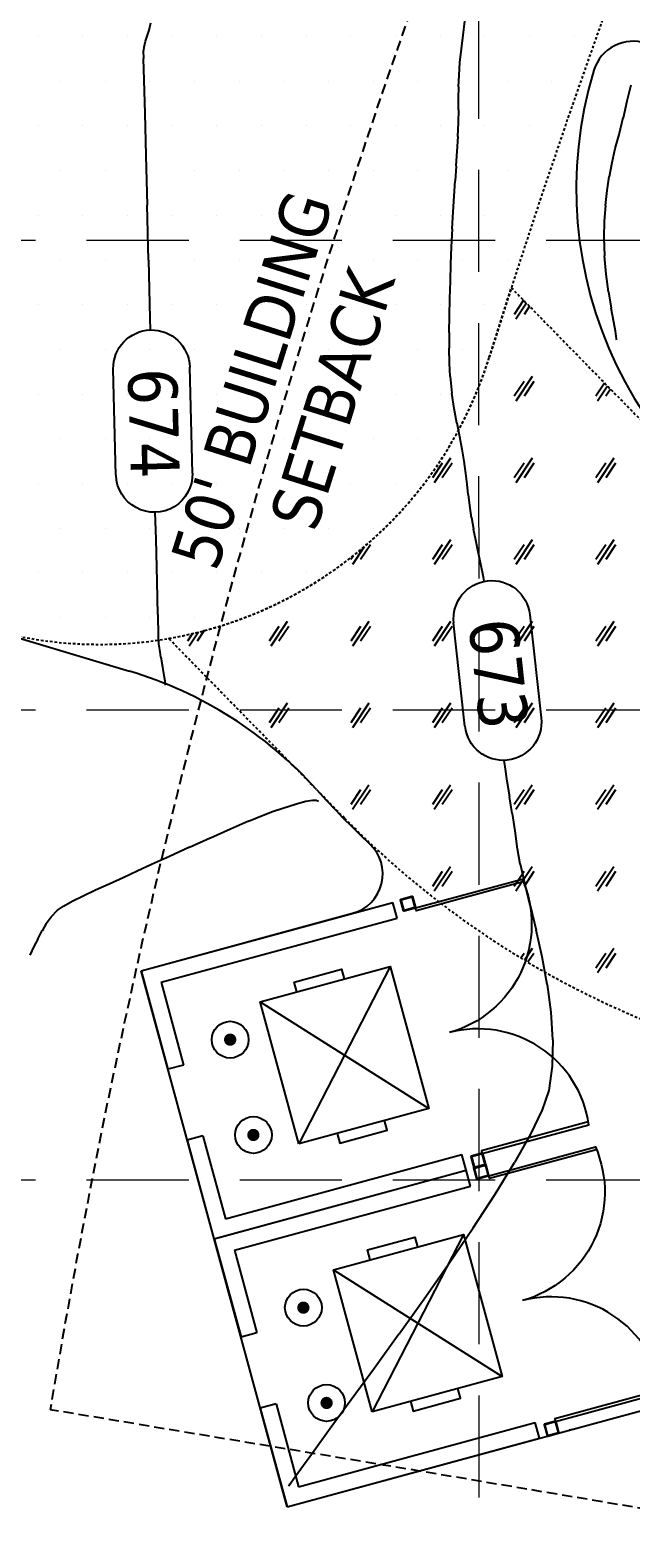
# Model space of a CAD drawing. Header units: inches. Extents: x 6967 to 7890, y 13663 to 15138.
# Drawn here: x 7153.8 to 7183.2, y 14130 to 14203.8 of the extents above; entities that cross this region are included whole.
import ezdxf

# ---------------------------------------------------------------- set-up
doc = ezdxf.new("R2010")
doc.units = ezdxf.units.IN
doc.header["$MEASUREMENT"] = 0
for name, pattern in [('DASHED', [0.75, 0.5, -0.25]), ('DASHED2', [0.375, 0.25, -0.125]), ('HIDDEN', [0.375, 0.25, -0.125]), ('XGWI003AR$0$HIDDEN2', [0.1875, 0.125, -0.0625]), ('xGWI003pt$0$HIDDEN2', [0.1875, 0.125, -0.0625]), ('xGWI003pt$0$PHANTOM2', [1.25, 0.625, -0.125, 0.125, -0.125, 0.125, -0.125])]:
    doc.linetypes.add(name, pattern=pattern)
for name, color, linetype in [('C-SITE-BLDG-STBK-N', 7, 'DASHED'), ('C-SITE-LSCP-STBK-N', 2, 'HIDDEN'), ('C-SITE-STBK-LSCP-N', 7, 'DASHED2'), ('GRID', 254, 'HIDDEN'), ('PC', 35, 'Continuous'), ('XGWI003AR$0$C-ESMT-ACCS-HTCH-N', 11, 'Continuous'), ('XGWI003AR$0$C-ESMT-ACCS-N', 2, 'XGWI003AR$0$HIDDEN2'), ('XGWI003AR$0$C-PKNG-CURB-FACE-N', 4, 'Continuous'), ('XGWI003AR$0$C-PKNG-FIRE-HTCH-N', 2, 'Continuous'), ('XGWI003AR$0$C-PKNG-FIRE-N', 2, 'XGWI003AR$0$HIDDEN2'), ('XGWI003AR$0$G', 7, 'Continuous'), ('xGWI003pt$0$C-BNDY-E', 3, 'xGWI003pt$0$PHANTOM2'), ('xGWI003pt$0$C-ESMT-ELEC', 14, 'xGWI003pt$0$HIDDEN2')]:
    doc.layers.add(name, color=color, linetype=linetype)
doc.styles.add('L100', font='TAHOMA.TTF', dxfattribs={"height": 4})
doc.styles.add('L50', font='TAHOMA.TTF', dxfattribs={"height": 2})

msp = doc.modelspace()

# ---------------------------------------------------------------- linework, layer by layer
at = {"layer": 'C-SITE-BLDG-STBK-N'}
msp.add_line((7154.806, 14136.212), (7154.806, 14136.212), dxfattribs=at)
for centre, radius, start, end in [((7559.18, 14068.524), 410, 153.27169, 170.49731), ((6024.673, 7268.021), 6960.55, 76.3001427, 80.6559403)]:
    msp.add_arc(centre, radius, start, end, dxfattribs=at)
at = {"layer": 'C-SITE-LSCP-STBK-N', "color": 253}
msp.add_arc((7558.063, 14069.084), 443.751, 153.27139, 170.57301, dxfattribs=at)
at = {"layer": 'defpoints'}
msp.add_arc((7180.738, 14133.28), 2, 95.18908, 105.18908, dxfattribs=at)
at = {"layer": 'GRID', "color": 252, "linetype": 'HIDDEN', "lineweight": 0, "ltscale": 20}
for p, q in [((7175.876, 13779.416), (7175.641, 15112.67)), ((6991.593, 14193.479), (7865.68, 14193.479)), ((6991.593, 14170.477), (7865.68, 14170.477)), ((6991.593, 14147.475), (7865.68, 14147.475))]:
    msp.add_line(p, q, dxfattribs=at)
at = {"layer": 'PC', "color": 25, "extrusion": (0.9749, -0.222645, 0), "elevation": 3817.55}
msp.add_lwpolyline([(15441.297, 674), (15441.656, 674)], dxfattribs=at)
at = {"layer": 'PC', "color": 25, "extrusion": (0.993572, -0.113198, 0), "elevation": 5521.101}
msp.add_lwpolyline([(14924.407, 673), (14925.105, 673)], dxfattribs=at)
at = {"layer": 'PC', "color": 25}
for points, elevation in [([(7159.44, 14203.062), (7159.483, 14203.219)], 674), ([(7159.388, 14202.363), (7159.381, 14202.763)], 674), ([(7174.869, 14202.163), (7174.948, 14202.845)], 673), ([(7174.809, 14200.982), (7174.826, 14201.552)], 673), ([(7159.503, 14197.61), (7159.451, 14199.685)], 674), ([(7182.664, 14198.642), (7182.872, 14199.47)], 673), ([(7174.738, 14197.819), (7174.778, 14198.546)], 673), ([(7182.48, 14197.953), (7182.664, 14198.642)], 673), ([(7174.542, 14194.851), (7174.591, 14195.631)], 673), ([(7174.498, 14194.022), (7174.542, 14194.851)], 673), ([(7181.93, 14193.58), (7181.953, 14194.401)], 673), ([(7159.706, 14189.661), (7159.633, 14192.497)], 674), ([(7174.404, 14191.461), (7174.433, 14192.305)], 673), ([(7182.153, 14190.943), (7182.037, 14191.811)], 673), ([(7174.357, 14189.774), (7174.377, 14190.612)], 673), ([(7174.346, 14188.958), (7174.357, 14189.774)], 673), ([(7182.484, 14189.019), (7182.406, 14189.458)], 673), ([(7182.525, 14188.769), (7182.484, 14189.019)], 673), ([(7182.541, 14188.646), (7182.525, 14188.769)], 673), ([(7174.486, 14185.986), (7174.403, 14186.793)], 673), ([(7175.351, 14180.488), (7175.284, 14181.017)], 673), ([(7159.99, 14178.833), (7159.955, 14180.15)], 674), ([(7175.772, 14178.209), (7175.651, 14178.779)], 673), ([(7176.025, 14176.971), (7175.898, 14177.611)], 673), ([(7160.157, 14173.51), (7160.13, 14173.698)], 674), ([(7160.387, 14172.152), (7160.317, 14172.569)], 674), ([(7160.457, 14171.737), (7160.433, 14171.88)], 674), ([(7160.466, 14171.682), (7160.457, 14171.737)], 674), ([(7177.083, 14167.695), (7177.04, 14168.006)], 673), ([(7165.698, 14165.505), (7166.247, 14165.688)], 674), ([(7166.81, 14165.868), (7167.323, 14166.007)], 674), ([(7167.834, 14166.057), (7167.914, 14166.026)], 674), ([(7164.518, 14165.034), (7165.229, 14165.329)], 674), ([(7165.229, 14165.329), (7165.698, 14165.505)], 674), ([(7161.631, 14163.763), (7162.65, 14164.219)], 674), ([(7159.071, 14162.594), (7159.773, 14162.918)], 674), ([(7159.773, 14162.918), (7160.649, 14163.319)], 674), ([(7157.031, 14161.662), (7157.696, 14161.966)], 674), ([(7158.385, 14162.278), (7159.071, 14162.594)], 674), ([(7154.856, 14160.346), (7155.171, 14160.665)], 674), ([(7155.171, 14160.665), (7155.461, 14160.87)], 674), ([(7154.426, 14159.665), (7154.624, 14160.021)], 674), ([(7154.045, 14158.925), (7154.212, 14159.253)], 674), ([(7178.897, 14158.385), (7178.611, 14159.685)], 673), ([(7153.826, 14158.47), (7154.045, 14158.925)], 674), ([(7179.148, 14157.036), (7178.897, 14158.385)], 673), ([(7176.597, 14146.775), (7177.548, 14148.32)], 673), ([(7171.892, 14139.923), (7173.124, 14141.648)], 673), ([(7167.645, 14134.111), (7168.525, 14135.312)], 673)]:
    msp.add_lwpolyline(points, dxfattribs=dict(at, elevation=elevation))
at = {"layer": 'PC', "color": 25, "extrusion": (0.950292, -0.311361, 0), "elevation": 2381.266}
msp.add_lwpolyline([(15726.385, 674), (15726.627, 674)], dxfattribs=at)
at = {"layer": 'PC', "color": 25, "extrusion": (0.949181, -0.314729, 0), "elevation": 2325.475}
msp.add_lwpolyline([(15734.973, 674), (15735.295, 674)], dxfattribs=at)
at = {"layer": 'PC', "color": 25, "extrusion": (0.992329, -0.123629, 0), "elevation": 5364.024}
msp.add_lwpolyline([(14980.918, 673), (14981.58, 673)], dxfattribs=at)
at = {"layer": 'PC', "color": 25, "extrusion": (0.988977, -0.148068, 0), "elevation": 4977.496}
msp.add_lwpolyline([(15106.282, 674), (15106.444, 674)], dxfattribs=at)
at = {"layer": 'PC', "color": 25, "extrusion": (0.970165, -0.242445, 0), "elevation": 3502.381}
msp.add_lwpolyline([(15514.943, 674), (15515.085, 674)], dxfattribs=at)
at = {"layer": 'PC', "color": 25, "extrusion": (0.999742, 0.022728, 0), "elevation": 7480.323}
msp.add_lwpolyline([(14034.919, 674), (14035.979, 674)], dxfattribs=at)
at = {"layer": 'PC', "color": 25, "extrusion": (0.997571, -0.069652, 0), "elevation": 6168.237}
msp.add_lwpolyline([(14666.801, 673), (14667.414, 673)], dxfattribs=at)
at = {"layer": 'PC', "color": 25, "extrusion": (0.999706, 0.02426, 0), "elevation": 7501.833}
msp.add_lwpolyline([(14021.814, 674), (14023.433, 674)], dxfattribs=at)
at = {"layer": 'PC', "color": 25, "extrusion": (0.965988, -0.258588, 0), "elevation": 3266.717}
msp.add_lwpolyline([(15574.764, 673), (15575.562, 673)], dxfattribs=at)
at = {"layer": 'PC', "color": 25, "extrusion": (0.99999, -0.004534, 0), "elevation": 7110.351}
msp.add_lwpolyline([(14232.808, 673), (14233.365, 673)], dxfattribs=at)
at = {"layer": 'PC', "color": 25, "extrusion": (0.999997, 0.0023, 0), "elevation": 7207.445}
msp.add_lwpolyline([(14183.315, 673), (14183.887, 673)], dxfattribs=at)
at = {"layer": 'PC', "color": 25, "extrusion": (0.974636, -0.223798, 0), "elevation": 3822.877}
msp.add_lwpolyline([(15446.819, 673), (15447.664, 673)], dxfattribs=at)
at = {"layer": 'PC', "color": 25, "extrusion": (0.999958, -0.009189, 0), "elevation": 7044.028}
msp.add_lwpolyline([(14264.563, 673), (14265.18, 673)], dxfattribs=at)
at = {"layer": 'PC', "color": 25, "extrusion": (0.999421, -0.034017, 0), "elevation": 6687.629}
msp.add_lwpolyline([(14434.396, 673), (14435.086, 673)], dxfattribs=at)
at = {"layer": 'PC', "color": 25, "extrusion": (0.999679, 0.025331, 0), "elevation": 7516.851}
msp.add_lwpolyline([(14009.263, 674), (14011.693, 674)], dxfattribs=at)
at = {"layer": 'PC', "color": 25, "extrusion": (0.99791, -0.06462, 0), "elevation": 6242.273}
msp.add_lwpolyline([(14631.059, 673), (14631.779, 673)], dxfattribs=at)
at = {"layer": 'PC', "color": 25, "extrusion": (0.973824, -0.227305, 0), "elevation": 3767.204}
msp.add_lwpolyline([(15458.218, 673), (15458.915, 673)], dxfattribs=at)
at = {"layer": 'PC', "color": 25, "extrusion": (0.997617, -0.068993, 0), "elevation": 6178.1}
msp.add_lwpolyline([(14657.546, 673), (14658.272, 673)], dxfattribs=at)
at = {"layer": 'PC', "color": 25, "extrusion": (0.988693, -0.149951, 0), "elevation": 4972.186}
msp.add_lwpolyline([(15112.35, 673), (15113.055, 673)], dxfattribs=at)
at = {"layer": 'PC', "color": 25, "extrusion": (0.981675, -0.190562, 0), "elevation": 4345.248}
msp.add_lwpolyline([(15305.094, 673), (15305.789, 673)], dxfattribs=at)
at = {"layer": 'PC', "color": 25, "extrusion": (0.997676, -0.06813, 0), "elevation": 6190.776}
msp.add_lwpolyline([(14651.45, 673), (14652.196, 673)], dxfattribs=at)
at = {"layer": 'PC', "color": 25, "extrusion": (0.994167, -0.107851, 0), "elevation": 5609.143}
msp.add_lwpolyline([(14886.958, 673), (14887.688, 673)], dxfattribs=at)
at = {"layer": 'PC', "color": 25, "extrusion": (0.999672, 0.025595, 0), "elevation": 7520.539}
msp.add_lwpolyline([(14004.599, 674), (14007.283, 674)], dxfattribs=at)
at = {"layer": 'PC', "color": 25, "extrusion": (0.997777, -0.066646, 0), "elevation": 6219.99}
msp.add_lwpolyline([(14641.489, 673), (14642.258, 673)], dxfattribs=at)
at = {"layer": 'PC', "color": 25, "extrusion": (0.999176, -0.040582, 0), "elevation": 6592.568}
msp.add_lwpolyline([(14472.591, 673), (14473.484, 673)], dxfattribs=at)
at = {"layer": 'PC', "color": 25, "extrusion": (0.999392, -0.034866, 0), "elevation": 6675.241}
msp.add_lwpolyline([(14433.82, 673), (14434.646, 673)], dxfattribs=at)
at = {"layer": 'PC', "color": 25, "extrusion": (0.999567, 0.029424, 0), "elevation": 7596.456}
msp.add_lwpolyline([(13975.236, 673), (13976.112, 673)], dxfattribs=at)
at = {"layer": 'PC', "color": 25, "extrusion": (0.995871, 0.09078, 0), "elevation": 8440.714}
msp.add_lwpolyline([(13481.228, 673), (13482.126, 673)], dxfattribs=at)
at = {"layer": 'PC', "color": 25, "extrusion": (0.999516, -0.031113, 0), "elevation": 6729.392}
msp.add_lwpolyline([(14406.958, 673), (14407.807, 673)], dxfattribs=at)
at = {"layer": 'PC', "color": 25, "extrusion": (0.987057, 0.16037, 0), "elevation": 9365}
msp.add_lwpolyline([(12854.655, 673), (12855.464, 673)], dxfattribs=at)
at = {"layer": 'PC', "color": 25, "extrusion": (0.984446, 0.17569, 0), "elevation": 9563.63}
msp.add_lwpolyline([(12706.874, 673), (12707.571, 673)], dxfattribs=at)
at = {"layer": 'PC', "color": 25, "extrusion": (0.999663, 0.025954, 0), "elevation": 7525.578}
msp.add_lwpolyline([(13998.47, 674), (13999.056, 674)], dxfattribs=at)
at = {"layer": 'PC', "color": 25, "extrusion": (0.999997, 0.002362, 0), "elevation": 7207.847}
msp.add_lwpolyline([(14171.192, 673), (14171.97, 673)], dxfattribs=at)
at = {"layer": 'PC', "color": 25, "extrusion": (0.996541, 0.083101, 0), "elevation": 8336.79}
msp.add_lwpolyline([(13542.643, 673), (13542.691, 673)], dxfattribs=at)
at = {"layer": 'PC', "color": 25, "extrusion": (0.999699, 0.024528, 0), "elevation": 7520.193}
msp.add_lwpolyline([(14007.215, 673), (14007.942, 673)], dxfattribs=at)
at = {"layer": 'PC', "color": 25, "linetype": 'Continuous', "extrusion": (0.999659, 0.026102, 0)}
for points, elevation in [([(13990.304, 674), (13995.491, 674)], 7525.767), ([(13995.491, 674), (13990.304, 674)], 7529.509)]:
    msp.add_lwpolyline(points, dxfattribs=dict(at, elevation=elevation))
at = {"layer": 'PC', "color": 25, "extrusion": (0.99843, 0.056015, 0), "elevation": 7957.807}
msp.add_lwpolyline([(13762.647, 673), (13763.31, 673)], dxfattribs=at)
at = {"layer": 'PC', "color": 25, "extrusion": (0.989099, 0.147253, 0), "elevation": 9185.201}
msp.add_lwpolyline([(12974.114, 673), (12974.881, 673)], dxfattribs=at)
at = {"layer": 'PC', "color": 25, "extrusion": (0.983866, 0.178905, 0), "elevation": 9596.653}
msp.add_lwpolyline([(12672.075, 673), (12672.797, 673)], dxfattribs=at)
at = {"layer": 'PC', "color": 25, "extrusion": (0.980777, 0.195133, 0), "elevation": 9804.678}
msp.add_lwpolyline([(12511.138, 673), (12511.816, 673)], dxfattribs=at)
at = {"layer": 'PC', "color": 25, "extrusion": (0.981221, 0.192889, 0), "elevation": 9776.03}
msp.add_lwpolyline([(12532.904, 673), (12533.535, 673)], dxfattribs=at)
at = {"layer": 'PC', "color": 25, "extrusion": (0.985838, 0.167698, 0), "elevation": 9451.874}
msp.add_lwpolyline([(12778.561, 673), (12779.144, 673)], dxfattribs=at)
at = {"layer": 'PC', "color": 25, "extrusion": (0.990827, 0.135133, 0), "elevation": 9025.815}
msp.add_lwpolyline([(13082.361, 673), (13082.974, 673)], dxfattribs=at)
at = {"layer": 'PC', "color": 25, "extrusion": (0.992987, 0.118221, 0), "elevation": 8801.459}
msp.add_lwpolyline([(13233.809, 673), (13234.343, 673)], dxfattribs=at)
at = {"layer": 'PC', "color": 25, "extrusion": (0.993462, 0.114167, 0), "elevation": 8747.371}
msp.add_lwpolyline([(13269.116, 673), (13269.623, 673)], dxfattribs=at)
at = {"layer": 'PC', "color": 25, "extrusion": (0.988856, 0.148877, 0), "elevation": 9206.534}
msp.add_lwpolyline([(12953.6, 673), (12954.213, 673)], dxfattribs=at)
at = {"layer": 'PC', "color": 25, "extrusion": (0.984474, 0.175531, 0), "elevation": 9553.048}
msp.add_lwpolyline([(12699.65, 673), (12700.209, 673)], dxfattribs=at)
at = {"layer": 'PC', "color": 25, "extrusion": (0.980427, 0.196883, 0), "elevation": 9826.766}
msp.add_lwpolyline([(12488.491, 673), (12489.056, 673)], dxfattribs=at)
at = {"layer": 'PC', "color": 25, "extrusion": (0.999645, 0.026633, 0), "elevation": 7535.077}
msp.add_lwpolyline([(13981.038, 674), (13983.11, 674)], dxfattribs=at)
at = {"layer": 'PC', "color": 25, "extrusion": (0.978584, 0.205848, 0), "elevation": 9940.651}
msp.add_lwpolyline([(12396.839, 673), (12397.45, 673)], dxfattribs=at)
at = {"layer": 'PC', "color": 25, "extrusion": (0.999636, 0.026976, 0), "elevation": 7539.867}
msp.add_lwpolyline([(13976.841, 674), (13978.456, 674)], dxfattribs=at)
at = {"layer": 'PC', "color": 25, "extrusion": (0.984072, 0.177771, 0), "elevation": 9581.975}
msp.add_lwpolyline([(12675.267, 673), (12675.472, 673)], dxfattribs=at)
at = {"layer": 'PC', "color": 25, "extrusion": (0.999616, 0.027705, 0), "elevation": 7550.062}
msp.add_lwpolyline([(13970.281, 674), (13971.336, 674)], dxfattribs=at)
at = {"layer": 'PC', "color": 25, "linetype": 'Continuous', "extrusion": (0.994057, 0.108859, 0), "elevation": 8674.973}
msp.add_lwpolyline([(13304.396, 673), (13309.478, 673)], dxfattribs=at)
at = {"layer": 'PC', "color": 25, "linetype": 'Continuous', "elevation": 673}
msp.add_lwpolyline([(7178.297, 14175.136), (7178.85, 14170.084)], dxfattribs=at)
at = {"layer": 'PC', "color": 25, "extrusion": (0.999518, 0.031029, 0), "elevation": 7596.478}
msp.add_lwpolyline([(13944.702, 674), (13945.096, 674)], dxfattribs=at)
at = {"layer": 'PC', "color": 25, "extrusion": (0.983264, 0.182187, 0), "elevation": 9622.553}
msp.add_lwpolyline([(12631.622, 674), (12631.813, 674)], dxfattribs=at)
at = {"layer": 'PC', "color": 25, "extrusion": (0.986328, 0.164792, 0), "elevation": 9397.946}
msp.add_lwpolyline([(12799.333, 674), (12799.611, 674)], dxfattribs=at)
at = {"layer": 'PC', "color": 25, "extrusion": (0.986254, 0.165238, 0), "elevation": 9403.742}
msp.add_lwpolyline([(12794.588, 674), (12795.075, 674)], dxfattribs=at)
at = {"layer": 'PC', "color": 25, "extrusion": (0.986236, 0.165343, 0), "elevation": 9405.101}
msp.add_lwpolyline([(12792.89, 674), (12793.167, 674)], dxfattribs=at)
at = {"layer": 'PC', "color": 25, "extrusion": (0.988749, 0.149587, 0), "elevation": 9215.634}
msp.add_lwpolyline([(12933.97, 673), (12934.69, 673)], dxfattribs=at)
at = {"layer": 'PC', "color": 25, "extrusion": (0.987942, 0.154822, 0), "elevation": 9284.013}
msp.add_lwpolyline([(12884.202, 673), (12884.975, 673)], dxfattribs=at)
at = {"layer": 'PC', "color": 25, "extrusion": (0.305234, -0.952277, 0), "elevation": -11302.276}
msp.add_lwpolyline([(11148.11, 674), (11148.701, 674)], dxfattribs=at)
at = {"layer": 'PC', "color": 25, "extrusion": (0.162816, -0.986656, 0), "elevation": -12810.023}
msp.add_lwpolyline([(9378.144, 674), (9378.479, 674)], dxfattribs=at)
at = {"layer": 'PC', "color": 25, "extrusion": (-0.029337, -0.99957, 0), "elevation": -14370.243}
msp.add_lwpolyline([(6748.977, 674), (6749.157, 674)], dxfattribs=at)
at = {"layer": 'PC', "color": 25, "extrusion": (-0.671358, -0.741134, 0), "elevation": -15311.152}
msp.add_lwpolyline([(-4198.087, 674), (-4198.051, 674)], dxfattribs=at)
at = {"layer": 'PC', "color": 25, "extrusion": (0.987947, 0.154791, 0), "elevation": 9283.602}
msp.add_lwpolyline([(12883.677, 673), (12884.498, 673)], dxfattribs=at)
at = {"layer": 'PC', "color": 25, "extrusion": (-0.39617, 0.918177, 0), "elevation": 10167.647}
msp.add_lwpolyline([(-12189.095, 674), (-12190.056, 674)], dxfattribs=at)
at = {"layer": 'PC', "color": 25, "extrusion": (0.988632, 0.150357, 0), "elevation": 9225.716}
msp.add_lwpolyline([(12924.328, 673), (12925.191, 673)], dxfattribs=at)
at = {"layer": 'PC', "color": 25, "extrusion": (-0.40346, 0.914997, 0), "elevation": 10070.373}
msp.add_lwpolyline([(-12268.506, 674), (-12269.583, 674)], dxfattribs=at)
at = {"layer": 'PC', "color": 25, "extrusion": (0.989862, 0.142033, 0), "elevation": 9116.637}
msp.add_lwpolyline([(13000.603, 673), (13001.501, 673)], dxfattribs=at)
at = {"layer": 'PC', "color": 25, "extrusion": (0.412186, -0.9111, 0), "elevation": -9952.683}
msp.add_lwpolyline([(12361.982, 674), (12363.06, 674)], dxfattribs=at)
at = {"layer": 'PC', "color": 25, "extrusion": (0.983317, 0.181903, 0), "elevation": 9634.353}
msp.add_lwpolyline([(12620.973, 673), (12621.727, 673)], dxfattribs=at)
at = {"layer": 'PC', "color": 25, "extrusion": (0.973948, 0.22677, 0), "elevation": 10202.564}
msp.add_lwpolyline([(12165.281, 673), (12166.241, 673)], dxfattribs=at)
at = {"layer": 'PC', "color": 25, "extrusion": (0.412905, -0.910774, 0), "elevation": -9942.899}
msp.add_lwpolyline([(12366.594, 674), (12367.351, 674)], dxfattribs=at)
at = {"layer": 'PC', "color": 25, "extrusion": (0.970927, 0.239375, 0), "elevation": 10359.385}
msp.add_lwpolyline([(12030.896, 673), (12032.021, 673)], dxfattribs=at)
at = {"layer": 'PC', "color": 25, "extrusion": (0.447063, -0.894502, 0), "elevation": -9468.008}
msp.add_lwpolyline([(12731.87, 674), (12732.465, 674)], dxfattribs=at)
at = {"layer": 'PC', "color": 25, "extrusion": (-0.425237, 0.905082, 0), "elevation": 9774.033}
msp.add_lwpolyline([(-12499.086, 674), (-12499.762, 674)], dxfattribs=at)
at = {"layer": 'PC', "color": 25, "extrusion": (0.489285, -0.872124, 0), "elevation": -8848.972}
msp.add_lwpolyline([(13169.152, 674), (13169.639, 674)], dxfattribs=at)
at = {"layer": 'PC', "color": 25, "extrusion": (0.972256, 0.233919, 0), "elevation": 10291.67}
msp.add_lwpolyline([(12087.624, 673), (12088.873, 673)], dxfattribs=at)
at = {"layer": 'PC', "color": 25, "extrusion": (0.814115, -0.580704, 0), "elevation": -2398.099}
msp.add_lwpolyline([(15682.601, 674), (15683, 674)], dxfattribs=at)
at = {"layer": 'PC', "color": 25, "extrusion": (0.887553, -0.460706, 0), "elevation": -173.519}
msp.add_lwpolyline([(15863.073, 674), (15863.538, 674)], dxfattribs=at)
at = {"layer": 'PC', "color": 25, "extrusion": (0.990707, 0.13601, 0), "elevation": 9037.939}
msp.add_lwpolyline([(13047.665, 673), (13049.042, 673)], dxfattribs=at)
at = {"layer": 'PC', "color": 25, "extrusion": (0.997522, 0.070359, 0), "elevation": 8157.519}
msp.add_lwpolyline([(13614.115, 673), (13615.461, 673)], dxfattribs=at)
at = {"layer": 'PC', "color": 25, "extrusion": (0.999785, -0.020726, 0), "elevation": 6884.528}
msp.add_lwpolyline([(14298.801, 673), (14300.088, 673)], dxfattribs=at)
at = {"layer": 'PC', "color": 25, "extrusion": (0.989196, -0.146599, 0), "elevation": 5027.022}
msp.add_lwpolyline([(15051.417, 673), (15052.624, 673)], dxfattribs=at)
at = {"layer": 'PC', "color": 25, "extrusion": (0.946101, -0.323871, 0), "elevation": 2208.909}
msp.add_lwpolyline([(15713.223, 673), (15714.224, 673)], dxfattribs=at)
at = {"layer": 'PC', "color": 25, "extrusion": (0.901159, -0.433488, 0), "elevation": 335.094}
msp.add_lwpolyline([(15862.863, 673), (15864.185, 673)], dxfattribs=at)
at = {"layer": 'PC', "color": 25, "extrusion": (0.871636, -0.490154, 0), "elevation": -678.639}
msp.add_lwpolyline([(15850.288, 673), (15851.882, 673)], dxfattribs=at)
at = {"layer": 'PC', "color": 25, "extrusion": (0.837524, -0.5464, 0), "elevation": -1719.226}
msp.add_lwpolyline([(15767.583, 673), (15769.561, 673)], dxfattribs=at)
at = {"layer": 'PC', "color": 25, "extrusion": (0.827204, -0.561902, 0), "elevation": -2012.548}
msp.add_lwpolyline([(15730.75, 673), (15732.834, 673)], dxfattribs=at)
at = {"layer": 'PC', "color": 25, "extrusion": (0.819525, -0.573043, 0), "elevation": -2225.224}
msp.add_lwpolyline([(15699.946, 673), (15702.077, 673)], dxfattribs=at)
at = {"layer": 'PC', "color": 25, "extrusion": (0.809683, -0.586867, 0), "elevation": -2491.301}
msp.add_lwpolyline([(15655.754, 673), (15657.805, 673)], dxfattribs=at)
at = {"layer": 'PC', "color": 25, "extrusion": (0.806992, -0.590562, 0), "elevation": -2562.836}
msp.add_lwpolyline([(15642.28, 673), (15644.203, 673)], dxfattribs=at)
at = {"layer": 'PC', "color": 25, "extrusion": (0.805817, -0.592164, 0), "elevation": -2593.904}
msp.add_lwpolyline([(15635.423, 673), (15637.158, 673)], dxfattribs=at)
at = {"layer": 'PC', "color": 25, "extrusion": (0.810008, -0.586418, 0), "elevation": -2482.647}
msp.add_lwpolyline([(15651.012, 673), (15651.986, 673)], dxfattribs=at)
at = {"layer": 'PC', "color": 25, "extrusion": (0.81609, -0.577926, 0), "elevation": -2319.034}
msp.add_lwpolyline([(15675.505, 673), (15676.09, 673)], dxfattribs=at)
at = {"layer": 'PC', "color": 25, "extrusion": (0.832072, -0.554668, 0), "elevation": -1875.798}
msp.add_lwpolyline([(15734.255, 673), (15734.387, 673)], dxfattribs=at)
at = {"layer": 'PC', "color": 25, "extrusion": (0.824233, -0.566251, 0), "elevation": -2095.681}
msp.add_lwpolyline([(15706.612, 673), (15706.925, 673)], dxfattribs=at)
at = {"layer": 'PC', "color": 25, "linetype": 'Continuous', "extrusion": (0, 0, -1)}
for centre, radius, start, end in [((-7159.77, 14187.205, -674), 1.871, 358.50432, 178.50432), ((-7159.905, 14182.02, -674), 1.871, 178.50432, 358.50432), ((-7176.433, 14174.932, -673), 1.875, 353.75048, 173.75048), ((-7176.987, 14169.88, -673), 1.875, 173.75048, 353.75048)]:
    msp.add_arc(centre, radius, start, end, dxfattribs=at)
at = {"layer": 'XGWI003AR$0$C-ESMT-ACCS-HTCH-N', "color": 255, "linetype": 'Continuous'}
for p, q in [((7177.99, 14190.527), (7177.529, 14189.837)), ((7178.132, 14190.381), (7177.609, 14189.597)), ((7178.275, 14190.235), (7178.009, 14189.837)), ((7178.009, 14186.557), (7177.529, 14185.837)), ((7178.409, 14186.797), (7177.609, 14185.597)), ((7178.489, 14186.557), (7178.009, 14185.837)), ((7181.955, 14186.476), (7181.529, 14185.837)), ((7182.098, 14186.33), (7181.609, 14185.597)), ((7182.241, 14186.184), (7182.009, 14185.837)), ((7174.409, 14182.797), (7173.609, 14181.597)), ((7178.409, 14182.797), (7177.609, 14181.597)), ((7182.409, 14182.797), (7181.609, 14181.597)), ((7174.009, 14182.557), (7173.529, 14181.837)), ((7174.489, 14182.557), (7174.009, 14181.837)), ((7178.009, 14182.557), (7177.529, 14181.837)), ((7178.489, 14182.557), (7178.009, 14181.837)), ((7182.009, 14182.557), (7181.529, 14181.837)), ((7182.489, 14182.557), (7182.009, 14181.837)), ((7170.184, 14178.458), (7169.609, 14177.597)), ((7170.489, 14178.557), (7170.009, 14177.837)), ((7174.009, 14178.557), (7173.529, 14177.837)), ((7174.409, 14178.797), (7173.609, 14177.597)), ((7174.489, 14178.557), (7174.009, 14177.837)), ((7178.009, 14178.557), (7177.529, 14177.837)), ((7178.409, 14178.797), (7177.609, 14177.597)), ((7178.489, 14178.557), (7178.009, 14177.837)), ((7182.009, 14178.557), (7181.529, 14177.837)), ((7182.409, 14178.797), (7181.609, 14177.597)), ((7182.489, 14178.557), (7182.009, 14177.837)), ((7169.652, 14178.021), (7169.529, 14177.837)), ((7166.009, 14174.557), (7165.529, 14173.837)), ((7166.409, 14174.797), (7165.609, 14173.597)), ((7166.489, 14174.557), (7166.009, 14173.837)), ((7170.009, 14174.557), (7169.529, 14173.837)), ((7170.409, 14174.797), (7169.609, 14173.597)), ((7170.489, 14174.557), (7170.009, 14173.837)), ((7174.009, 14174.557), (7173.529, 14173.837)), ((7174.409, 14174.797), (7173.609, 14173.597)), ((7174.489, 14174.557), (7174.009, 14173.837)), ((7178.009, 14174.557), (7177.529, 14173.837)), ((7178.409, 14174.797), (7177.609, 14173.597)), ((7178.489, 14174.557), (7178.009, 14173.837)), ((7182.009, 14174.557), (7181.529, 14173.837)), ((7182.409, 14174.797), (7181.609, 14173.597)), ((7182.489, 14174.557), (7182.009, 14173.837)), ((7161.779, 14174.211), (7161.529, 14173.837)), ((7162.065, 14174.28), (7161.609, 14173.597)), ((7162.355, 14174.355), (7162.009, 14173.837)), ((7166.409, 14170.797), (7165.609, 14169.597)), ((7170.409, 14170.797), (7169.609, 14169.597)), ((7174.409, 14170.797), (7173.609, 14169.597)), ((7178.409, 14170.797), (7177.609, 14169.597)), ((7182.409, 14170.797), (7181.609, 14169.597)), ((7166.009, 14170.557), (7165.529, 14169.837)), ((7166.489, 14170.557), (7166.009, 14169.837)), ((7170.009, 14170.557), (7169.529, 14169.837)), ((7170.489, 14170.557), (7170.009, 14169.837)), ((7174.009, 14170.557), (7173.529, 14169.837)), ((7174.489, 14170.557), (7174.009, 14169.837)), ((7178.009, 14170.557), (7177.529, 14169.837)), ((7178.489, 14170.557), (7178.009, 14169.837)), ((7182.009, 14170.557), (7181.529, 14169.837)), ((7182.489, 14170.557), (7182.009, 14169.837)), ((7170.009, 14166.557), (7169.529, 14165.837)), ((7170.409, 14166.797), (7169.609, 14165.597)), ((7170.489, 14166.557), (7170.009, 14165.837)), ((7174.009, 14166.557), (7173.529, 14165.837)), ((7174.409, 14166.797), (7173.609, 14165.597)), ((7174.489, 14166.557), (7174.009, 14165.837)), ((7178.009, 14166.557), (7177.529, 14165.837)), ((7178.409, 14166.797), (7177.609, 14165.597)), ((7178.489, 14166.557), (7178.009, 14165.837)), ((7182.009, 14166.557), (7181.529, 14165.837)), ((7182.409, 14166.797), (7181.609, 14165.597)), ((7182.489, 14166.557), (7182.009, 14165.837)), ((7174.409, 14162.797), (7173.609, 14161.597)), ((7178.409, 14162.797), (7177.609, 14161.597)), ((7182.409, 14162.797), (7181.609, 14161.597)), ((7174.009, 14162.557), (7173.529, 14161.837)), ((7174.489, 14162.557), (7174.009, 14161.837)), ((7178.009, 14162.557), (7177.529, 14161.837)), ((7178.489, 14162.557), (7178.009, 14161.837)), ((7182.009, 14162.557), (7181.529, 14161.837)), ((7182.489, 14162.557), (7182.009, 14161.837)), ((7178.009, 14158.557), (7177.857, 14158.328)), ((7178.409, 14158.797), (7178.028, 14158.225)), ((7178.489, 14158.557), (7178.2, 14158.122)), ((7182.009, 14158.557), (7181.529, 14157.837)), ((7182.409, 14158.797), (7181.609, 14157.597)), ((7182.489, 14158.557), (7182.009, 14157.837))]:
    msp.add_line(p, q, dxfattribs=at)
at = {"layer": 'XGWI003AR$0$C-ESMT-ACCS-N', "color": 7}
for p, q in [((7176.31, 14187.738), (7177.387, 14191.142)), ((7177.387, 14191.142), (7186.37, 14181.966)), ((7169.22, 14165.177), (7160.609, 14173.974))]:
    msp.add_line(p, q, dxfattribs=at)
for centre, radius, start, end in [((7157.215, 14193.683), 20, 279.77085, 342.70504), ((7200.662, 14195.956), 44, 224.38888, 248.14792)]:
    msp.add_arc(centre, radius, start, end, dxfattribs=at)
at = {"layer": 'XGWI003AR$0$C-PKNG-CURB-FACE-N', "color": 7}
for p, q in [((7125.187, 14182.369), (7158.695, 14172.37)), ((7159.259, 14157.706), (7169.619, 14160.518)), ((7166.408, 14131.462), (7159.259, 14157.706)), ((7166.408, 14131.462), (7186.196, 14136.834))]:
    msp.add_line(p, q, dxfattribs=at)
for centre, radius, start, end in [((7183.343, 14201.207), 2, 70.99285, 163.16204), ((7200.571, 14195.993), 20, 163.16204, 248.14792), ((7152.977, 14153.205), 20, 41.95568, 73.38552), ((7200.571, 14195.993), 44, 221.95568, 226.82207), ((7169.095, 14162.448), 2, 285.18908, 46.82207)]:
    msp.add_arc(centre, radius, start, end, dxfattribs=at)
at = {"layer": 'XGWI003AR$0$C-PKNG-FIRE-HTCH-N', "color": 255}
for p, q in [((7154.219, 14203.438), (7154.219, 14203.438)), ((7156.406, 14203.438), (7156.406, 14203.438)), ((7158.594, 14203.438), (7158.594, 14203.438)), ((7160.781, 14203.438), (7160.781, 14203.438)), ((7162.969, 14203.438), (7162.969, 14203.438)), ((7165.156, 14203.438), (7165.156, 14203.438)), ((7167.344, 14203.438), (7167.344, 14203.438)), ((7169.531, 14203.438), (7169.531, 14203.438)), ((7171.719, 14203.438), (7171.719, 14203.438)), ((7173.906, 14203.438), (7173.906, 14203.438)), ((7176.094, 14203.438), (7176.094, 14203.438)), ((7178.281, 14203.438), (7178.281, 14203.438)), ((7180.469, 14203.438), (7180.469, 14203.438)), ((7155.312, 14201.25), (7155.312, 14201.25)), ((7157.5, 14201.25), (7157.5, 14201.25)), ((7159.688, 14201.25), (7159.688, 14201.25)), ((7161.875, 14201.25), (7161.875, 14201.25)), ((7164.062, 14201.25), (7164.062, 14201.25)), ((7166.25, 14201.25), (7166.25, 14201.25)), ((7168.438, 14201.25), (7168.438, 14201.25)), ((7170.625, 14201.25), (7170.625, 14201.25)), ((7172.812, 14201.25), (7172.812, 14201.25)), ((7175, 14201.25), (7175, 14201.25)), ((7177.188, 14201.25), (7177.188, 14201.25)), ((7179.375, 14201.25), (7179.375, 14201.25)), ((7154.219, 14199.062), (7154.219, 14199.062)), ((7156.406, 14199.062), (7156.406, 14199.062)), ((7158.594, 14199.062), (7158.594, 14199.062)), ((7160.781, 14199.062), (7160.781, 14199.062)), ((7162.969, 14199.062), (7162.969, 14199.062)), ((7165.156, 14199.062), (7165.156, 14199.062)), ((7167.344, 14199.062), (7167.344, 14199.062)), ((7169.531, 14199.062), (7169.531, 14199.062)), ((7171.719, 14199.062), (7171.719, 14199.062)), ((7173.906, 14199.062), (7173.906, 14199.062)), ((7176.094, 14199.062), (7176.094, 14199.062)), ((7178.281, 14199.062), (7178.281, 14199.062)), ((7155.312, 14196.875), (7155.312, 14196.875)), ((7157.5, 14196.875), (7157.5, 14196.875)), ((7159.688, 14196.875), (7159.688, 14196.875)), ((7161.875, 14196.875), (7161.875, 14196.875)), ((7164.062, 14196.875), (7164.062, 14196.875)), ((7166.25, 14196.875), (7166.25, 14196.875)), ((7168.438, 14196.875), (7168.438, 14196.875)), ((7170.625, 14196.875), (7170.625, 14196.875)), ((7172.812, 14196.875), (7172.812, 14196.875)), ((7175, 14196.875), (7175, 14196.875)), ((7177.188, 14196.875), (7177.188, 14196.875)), ((7154.219, 14194.688), (7154.219, 14194.688)), ((7156.406, 14194.688), (7156.406, 14194.688)), ((7158.594, 14194.688), (7158.594, 14194.688)), ((7160.781, 14194.688), (7160.781, 14194.688)), ((7162.969, 14194.688), (7162.969, 14194.688)), ((7165.156, 14194.688), (7165.156, 14194.688)), ((7167.344, 14194.688), (7167.344, 14194.688)), ((7169.531, 14194.688), (7169.531, 14194.688)), ((7171.719, 14194.688), (7171.719, 14194.688)), ((7173.906, 14194.688), (7173.906, 14194.688)), ((7176.094, 14194.688), (7176.094, 14194.688)), ((7178.281, 14194.688), (7178.281, 14194.688)), ((7155.312, 14192.5), (7155.312, 14192.5)), ((7157.5, 14192.5), (7157.5, 14192.5)), ((7159.688, 14192.5), (7159.688, 14192.5)), ((7161.875, 14192.5), (7161.875, 14192.5)), ((7164.062, 14192.5), (7164.062, 14192.5)), ((7166.25, 14192.5), (7166.25, 14192.5)), ((7168.438, 14192.5), (7168.438, 14192.5)), ((7170.625, 14192.5), (7170.625, 14192.5)), ((7172.812, 14192.5), (7172.812, 14192.5)), ((7175, 14192.5), (7175, 14192.5)), ((7177.188, 14192.5), (7177.188, 14192.5)), ((7154.219, 14190.312), (7154.219, 14190.312)), ((7156.406, 14190.312), (7156.406, 14190.312)), ((7158.594, 14190.312), (7158.594, 14190.312)), ((7160.781, 14190.312), (7160.781, 14190.312)), ((7162.969, 14190.312), (7162.969, 14190.312)), ((7165.156, 14190.312), (7165.156, 14190.312)), ((7167.344, 14190.312), (7167.344, 14190.312)), ((7169.531, 14190.312), (7169.531, 14190.312)), ((7171.719, 14190.312), (7171.719, 14190.312)), ((7173.906, 14190.312), (7173.906, 14190.312)), ((7176.094, 14190.312), (7176.094, 14190.312)), ((7155.312, 14188.125), (7155.312, 14188.125)), ((7157.5, 14188.125), (7157.5, 14188.125)), ((7159.688, 14188.125), (7159.688, 14188.125)), ((7161.875, 14188.125), (7161.875, 14188.125)), ((7164.062, 14188.125), (7164.062, 14188.125)), ((7166.25, 14188.125), (7166.25, 14188.125)), ((7168.438, 14188.125), (7168.438, 14188.125)), ((7170.625, 14188.125), (7170.625, 14188.125)), ((7172.812, 14188.125), (7172.812, 14188.125)), ((7175, 14188.125), (7175, 14188.125)), ((7154.219, 14185.938), (7154.219, 14185.938)), ((7156.406, 14185.938), (7156.406, 14185.938)), ((7158.594, 14185.938), (7158.594, 14185.938)), ((7160.781, 14185.938), (7160.781, 14185.938)), ((7162.969, 14185.938), (7162.969, 14185.938)), ((7165.156, 14185.938), (7165.156, 14185.938)), ((7167.344, 14185.938), (7167.344, 14185.938)), ((7169.531, 14185.938), (7169.531, 14185.938)), ((7171.719, 14185.938), (7171.719, 14185.938)), ((7173.906, 14185.938), (7173.906, 14185.938)), ((7155.312, 14183.75), (7155.312, 14183.75)), ((7157.5, 14183.75), (7157.5, 14183.75)), ((7159.688, 14183.75), (7159.688, 14183.75)), ((7161.875, 14183.75), (7161.875, 14183.75)), ((7164.062, 14183.75), (7164.062, 14183.75)), ((7166.25, 14183.75), (7166.25, 14183.75)), ((7168.438, 14183.75), (7168.438, 14183.75)), ((7170.625, 14183.75), (7170.625, 14183.75)), ((7172.812, 14183.75), (7172.812, 14183.75)), ((7154.219, 14181.562), (7154.219, 14181.562)), ((7156.406, 14181.562), (7156.406, 14181.562)), ((7158.594, 14181.562), (7158.594, 14181.562)), ((7160.781, 14181.562), (7160.781, 14181.562)), ((7162.969, 14181.562), (7162.969, 14181.562)), ((7165.156, 14181.562), (7165.156, 14181.562)), ((7167.344, 14181.562), (7167.344, 14181.562)), ((7169.531, 14181.562), (7169.531, 14181.562)), ((7171.719, 14181.562), (7171.719, 14181.562)), ((7155.312, 14179.375), (7155.312, 14179.375)), ((7157.5, 14179.375), (7157.5, 14179.375)), ((7159.688, 14179.375), (7159.688, 14179.375)), ((7161.875, 14179.375), (7161.875, 14179.375)), ((7164.062, 14179.375), (7164.062, 14179.375)), ((7166.25, 14179.375), (7166.25, 14179.375)), ((7168.438, 14179.375), (7168.438, 14179.375)), ((7170.625, 14179.375), (7170.625, 14179.375)), ((7154.219, 14177.188), (7154.219, 14177.188)), ((7156.406, 14177.188), (7156.406, 14177.188)), ((7158.594, 14177.188), (7158.594, 14177.188)), ((7160.781, 14177.188), (7160.781, 14177.188)), ((7162.969, 14177.188), (7162.969, 14177.188)), ((7165.156, 14177.188), (7165.156, 14177.188)), ((7167.344, 14177.188), (7167.344, 14177.188)), ((7155.312, 14175), (7155.312, 14175)), ((7157.5, 14175), (7157.5, 14175)), ((7159.688, 14175), (7159.688, 14175)), ((7161.875, 14175), (7161.875, 14175)), ((7164.062, 14175), (7164.062, 14175))]:
    msp.add_line(p, q, dxfattribs=at)
at = {"layer": 'XGWI003AR$0$C-PKNG-FIRE-N', "color": 7}
for centre, radius, start, end in [((7559.18, 14068.524), 401, 153.27169, 162.70504), ((7157.215, 14193.683), 20, 253.38552, 342.70504)]:
    msp.add_arc(centre, radius, start, end, dxfattribs=at)
at = {"layer": 'XGWI003AR$0$G', "color": 0, "linetype": 'Continuous'}
for p, q in [((7159.259, 14157.706), (7171.591, 14161.053)), ((7171.801, 14160.281), (7171.591, 14161.053)), ((7160.241, 14157.143), (7171.801, 14160.281)), ((7159.259, 14157.706), (7160.57, 14152.88)), ((7171.458, 14157.915), (7166.983, 14149.232)), ((7160.241, 14157.143), (7161.342, 14153.09)), ((7165.097, 14156.181), (7173.351, 14150.968)), ((7161.342, 14153.09), (7160.57, 14152.88)), ((7162.285, 14149.616), (7161.513, 14149.406)), ((7161.513, 14149.406), (7162.823, 14144.581)), ((7162.285, 14149.616), (7163.385, 14145.562)), ((7163.385, 14145.562), (7174.966, 14148.707)), ((7175.176, 14147.935), (7174.966, 14148.707)), ((7162.823, 14144.581), (7175.176, 14147.935)), ((7162.844, 14144.587), (7175.176, 14147.935)), ((7175.386, 14147.163), (7175.176, 14147.935)), ((7163.826, 14144.024), (7175.386, 14147.163)), ((7162.844, 14144.587), (7164.154, 14139.761)), ((7175.043, 14144.796), (7170.568, 14136.114)), ((7163.826, 14144.024), (7164.926, 14139.971)), ((7168.682, 14143.062), (7176.936, 14137.849)), ((7164.926, 14139.971), (7164.154, 14139.761)), ((7165.87, 14136.497), (7165.098, 14136.287)), ((7165.098, 14136.287), (7166.408, 14131.462)), ((7165.87, 14136.497), (7166.97, 14132.444)), ((7166.97, 14132.444), (7178.551, 14135.588)), ((7178.761, 14134.816), (7178.551, 14135.588)), ((7166.408, 14131.462), (7178.761, 14134.816))]:
    msp.add_line(p, q, dxfattribs=at)
for points in [[(7177.955, 14162.063), (7172.736, 14160.646), (7172.7, 14160.778), (7177.92, 14162.195, -0.455467), (7174.356, 14154.677, -0.414212)], [(7181.149, 14150.301), (7175.929, 14148.884), (7175.965, 14148.752), (7181.185, 14150.169, 0.44851), (7174.356, 14154.677, 0.414212)], [(7181.54, 14148.944), (7176.32, 14147.527), (7176.284, 14147.659), (7181.504, 14149.077, -0.455467), (7177.941, 14141.558, -0.414212)], [(7184.733, 14137.183), (7179.514, 14135.765), (7179.549, 14135.633), (7184.769, 14137.05, 0.44851), (7177.941, 14141.558, 0.414212)]]:
    msp.add_lwpolyline(points, format="xyb", dxfattribs=at)
for points in [[(7172.548, 14161.333), (7172.693, 14160.803, -0.414214), (7172.675, 14160.772), (7172.145, 14160.627, -0.414214), (7172.114, 14160.645), (7171.969, 14161.176, -0.414214), (7171.987, 14161.206), (7172.517, 14161.351, -0.414214)], [(7176.134, 14148.22), (7175.991, 14148.751, 0.414214), (7175.96, 14148.768), (7175.429, 14148.625, 0.414214), (7175.412, 14148.594), (7175.555, 14148.063, 0.414214), (7175.586, 14148.046), (7176.117, 14148.189, 0.414214)], [(7176.133, 14148.215), (7176.278, 14147.684, -0.414214), (7176.26, 14147.653), (7175.73, 14147.508, -0.414214), (7175.699, 14147.526), (7175.554, 14148.057, -0.414214), (7175.572, 14148.087), (7176.102, 14148.232, -0.414214)], [(7179.719, 14135.101), (7179.576, 14135.632, 0.414214), (7179.545, 14135.65), (7179.014, 14135.506, 0.414214), (7178.996, 14135.475), (7179.14, 14134.945, 0.414214), (7179.171, 14134.927), (7179.702, 14135.07, 0.414214)]]:
    msp.add_lwpolyline(points, format="xyb", close=True, dxfattribs=at)
for points in [[(7172.524, 14161.327), (7172.669, 14160.796), (7172.138, 14160.651), (7171.993, 14161.182)], [(7166.983, 14149.232), (7165.097, 14156.181), (7171.458, 14157.915), (7173.351, 14150.968)], [(7176.11, 14148.213), (7175.967, 14148.744), (7175.436, 14148.601), (7175.579, 14148.07)], [(7176.109, 14148.208), (7176.254, 14147.677), (7175.723, 14147.533), (7175.578, 14148.063)], [(7170.568, 14136.114), (7168.682, 14143.062), (7175.043, 14144.796), (7176.936, 14137.849)], [(7179.695, 14135.094), (7179.552, 14135.625), (7179.021, 14135.482), (7179.164, 14134.951)]]:
    msp.add_lwpolyline(points, close=True, dxfattribs=at)
for points in [[(7166.893, 14156.671), (7166.762, 14157.153), (7169.078, 14157.784), (7169.209, 14157.302)], [(7168.863, 14149.745), (7168.995, 14149.262), (7171.31, 14149.893), (7171.179, 14150.376)], [(7170.478, 14143.552), (7170.347, 14144.034), (7172.662, 14144.665), (7172.794, 14144.183)], [(7172.448, 14136.626), (7172.579, 14136.144), (7174.895, 14136.774), (7174.764, 14137.257)]]:
    msp.add_lwpolyline(points, dxfattribs=at)
at = {"layer": 'XGWI003AR$0$G', "color": 0, "const_width": 0.3}
for points in [[(7163.593, 14154.183, -1), (7163.649, 14154.478, -1)], [(7164.73, 14149.518, -1), (7164.786, 14149.812, -1)], [(7167.178, 14141.064, -1), (7167.234, 14141.359, -1)], [(7168.315, 14136.399, -1), (7168.371, 14136.694, -1)]]:
    msp.add_lwpolyline(points, format="xyb", close=True, dxfattribs=at)
at = {"layer": 'XGWI003AR$0$G', "color": 0}
for centre in [(7163.621, 14154.33), (7164.758, 14149.665), (7167.206, 14141.211), (7168.343, 14136.546)]:
    msp.add_circle(centre, 0.9, dxfattribs=at)
at = {"layer": 'xGWI003pt$0$C-BNDY-E', "color": 253}
msp.add_arc((6024.673, 7268.021), 6950.55, 76.3001428, 81.0668632, dxfattribs=at)
at = {"layer": 'xGWI003pt$0$C-ESMT-ELEC'}
msp.add_arc((7559.18, 14068.524), 445, 153.27169, 171.8087, dxfattribs=at)

# ---------------------------------------------------------------- texts
at = {"layer": 'C-SITE-STBK-LSCP-N', "style": 'L100'}
for s, p in [("50' BUILDING ", (7162.95, 14177.194)), ('SETBACK', (7167.797, 14179.122))]:
    msp.add_text(s, height=2.4, rotation=72.50325, dxfattribs=at).set_placement(p)
at = {"layer": 'PC', "color": 25, "insert": (7161.017, 14187.238, 674), "char_height": 2.4, "width": 6.3006, "attachment_point": 1, "rotation": 271.49568, "style": 'L50'}
msp.add_mtext('\\fTahoma|b0|i0|c0|p34;\\W1.0000000000;\\T1.0000000000;\\o\\l674', dxfattribs=at)
at = {"layer": 'PC', "color": 25, "linetype": 'Continuous', "insert": (7177.676, 14175.068, 673), "char_height": 2.4, "width": 6.3006, "attachment_point": 1, "rotation": 276.24952, "style": 'L50'}
msp.add_mtext('\\fTahoma|b0|i0|c0|p34;\\W1.0000000000;\\T1.0000000000;\\o\\l673', dxfattribs=at)

doc.saveas('drawing.dxf')
